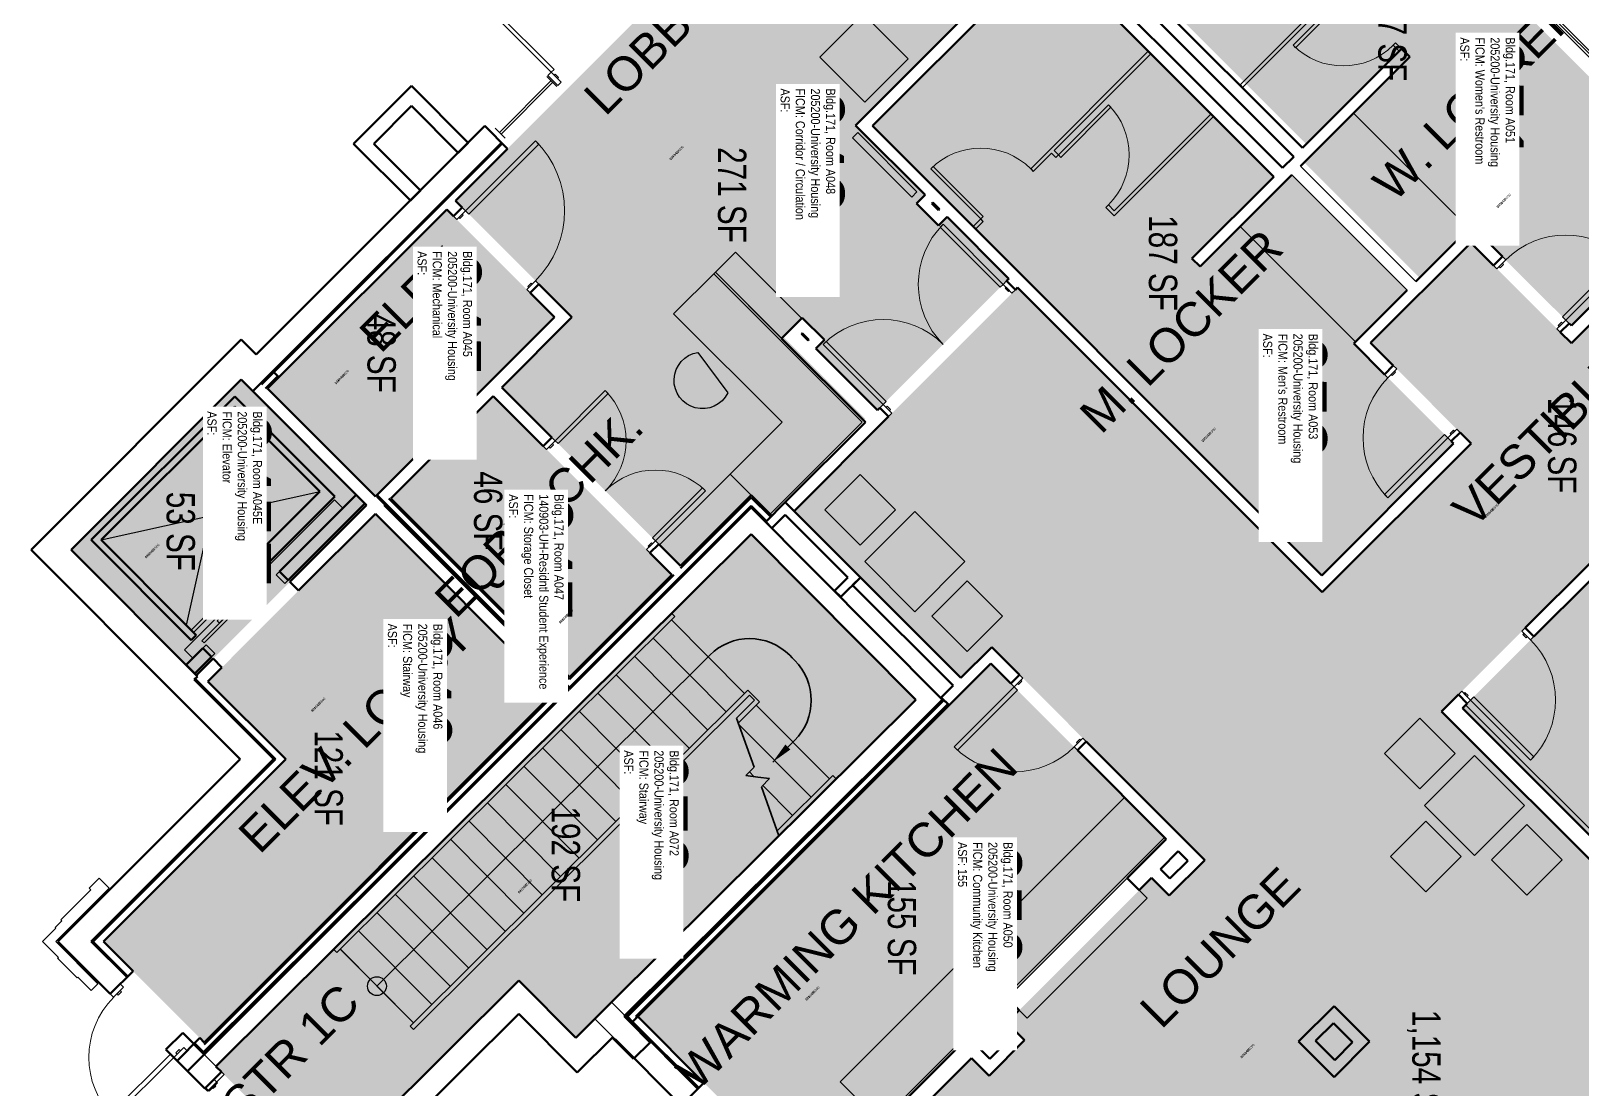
# Model space of a CAD drawing. Header units: inches. Extents: x -108 to 3256, y -489 to 2185.
# Drawn here: x 1990 to 2648, y 1511 to 1960 of the extents above; entities that cross this region are included whole.
import ezdxf
from ezdxf.enums import TextEntityAlignment as Align

# ---------------------------------------------------------------- set-up
doc = ezdxf.new("R2010")
doc.units = ezdxf.units.IN
doc.header["$LTSCALE"] = 48
doc.header["$MEASUREMENT"] = 0
doc.linetypes.add('DASHED2', pattern=[0.375, 0.25, -0.125])
for name, color, linetype in [('A-DOOR', 2, 'Continuous'), ('A-FLOR', 3, 'Continuous'), ('A-GLAZ', 1, 'Continuous'), ('A-IDEN-RNUM', 7, 'Continuous'), ('A-IDEN-SNUM', 4, 'Continuous'), ('A-IDEN-VNUM', 4, 'Continuous'), ('A-MISC', 2, 'Continuous'), ('A-WALL', 5, 'Continuous'), ('AREA-TEXT', 3, 'Continuous'), ('Rooms-Category-Color', 7, 'Continuous'), ('Rooms-College-Color', 7, 'Continuous'), ('Rooms-Department-Color', 7, 'Continuous'), ('Rooms-Division-Color', 7, 'Continuous'), ('Rooms-Information', 7, 'Continuous')]:
    doc.layers.add(name, color=color, linetype=linetype)
doc.styles.add('CP_AREA', font='arial.ttf', dxfattribs={"height": 15})
doc.styles.add('CP_ROOMSNUMBER', font='arial.ttf', dxfattribs={"height": 1})
doc.styles.add('CP_ROOMVNUMBER', font='arial.ttf', dxfattribs={"width": 0.85, "height": 0.075})
doc.styles.get("Standard").update_dxf_attribs({"font": 'arial.ttf'})

# ---------------------------------------------------------------- blocks, each defined once
blk = doc.blocks.new('ELEVATOR POCKET')
at = {"layer": 'A-DOOR'}
for p, q in [((-26, 0), (-26, 5)), ((-26, 5), (64, 5)), ((64, 5), (64, 0))]:
    blk.add_line(p, q, dxfattribs=at)
at = {"layer": 'A-DOOR', "color": 1, "linetype": 'Continuous', "lineweight": 18}
for points in [[(-18, 2.5), (-18, 1.125), (3, 1.125), (3, 2.5)], [(-7.5, 3.875), (-7.5, 2.5), (13.5, 2.5), (13.5, 3.875)]]:
    blk.add_lwpolyline(points, close=True, dxfattribs=at)

msp = doc.modelspace()

# ---------------------------------------------------------------- hatches: boundary and pattern name
at = {"layer": 'Rooms-Category-Color', "true_color": 0xadadad}
for points in [[(2643, 1834.81), (2699.58, 1891.39), (2509.1, 2081.87), (2434.77, 2007.54), (2530.58, 1911.73), (2565.23, 1946.39), (2568.68, 1942.94), (2529.78, 1904.04), (2578.69, 1855.13), (2600.63, 1877.08)], [(2398.44, 1978.63), (2329.58, 2047.48), (2169.86, 1887.76), (2219.27, 1838.36), (2189.57, 1808.66), (2265.3, 1732.94), (2295.26, 1762.9), (2303.27, 1754.89), (2343.69, 1795.31), (2308.87, 1830.14), (2316.65, 1837.92), (2326.02, 1828.55), (2322.66, 1825.19), (2348.82, 1799.02), (2404.51, 1854.71), (2378.34, 1880.87), (2374.72, 1877.25), (2365.35, 1886.62), (2368.97, 1890.24), (2339.51, 1919.7)], [(2593.07, 1784.88), (2537.15, 1728.96), (2346.67, 1919.44), (2421, 1993.77), (2516.81, 1897.96), (2482.15, 1863.3), (2485.6, 1859.86), (2524.5, 1898.75), (2573.41, 1849.84), (2550.76, 1827.2)], [(2211.84, 1838.36), (2135.92, 1762.43), (2090.23, 1808.13), (2166.15, 1884.05)], [(2587.99, 1671.23), (2651.07, 1734.3), (2659.55, 1725.82), (2702.06, 1768.33), (2693.57, 1776.81), (2753.86, 1837.1), (2702.8, 1887.19), (2643, 1827.39), (2600.42, 1869.96), (2557.91, 1827.46), (2600.49, 1784.88), (2537.41, 1721.8)], [(2132.21, 1758.72), (2060.08, 1686.6), (2006.87, 1739.81), (2079, 1811.93)], [(2135.92, 1755.01), (2064.94, 1684.03), (2097.92, 1651.06), (2020.58, 1573.72), (2063.33, 1530.97), (2211.64, 1679.28)], [(2196.73, 1557.26), (2220.91, 1532.94), (2365.03, 1676.26), (2295.23, 1746.46), (2068.33, 1520.84), (2113.96, 1474.96)]]:
    msp.add_hatch(color=253, dxfattribs=at).paths.add_polyline_path(points)
at = {"layer": 'Rooms-Category-Color', "true_color": 0x728ef3}
for points in [[(2388.87, 1365.14), (2566.84, 1187.43), (2659.3, 1279.89), (2656.74, 1282.45), (2657.88, 1283.6), (2647.99, 1293.5), (2657.35, 1302.87), (2722.42, 1237.83), (2788.83, 1304.24), (2753.3, 1339.77), (2762.05, 1348.52), (2771.42, 1339.15), (2767.8, 1335.53), (2793.96, 1309.37), (2849.64, 1365.05), (2823.48, 1391.21), (2819.86, 1387.59), (2810.49, 1396.96), (2814.11, 1400.58), (2760.64, 1454.06), (2782.9, 1476.32), (2408.22, 1851), (2313.44, 1756.21), (2384.18, 1685.47), (2397.26, 1698.55), (2487.56, 1608.25), (2472.53, 1593.23), (2465.02, 1600.74), (2403.68, 1539.4), (2411.19, 1531.88), (2396.16, 1516.85), (2388.64, 1524.36), (2326.69, 1462.41), (2358.43, 1430.68), (2343.58, 1415.83), (2391.57, 1367.84), (2389.01, 1365.27)], [(2788.02, 1481.44), (2913.15, 1606.57), (2817.77, 1701.95), (2838.54, 1722.73), (2742.73, 1818.54), (2701, 1776.81), (2714.43, 1763.38), (2664.5, 1713.45), (2651.07, 1726.88), (2596.83, 1672.64)], [(2207.07, 1783.73), (2185.86, 1804.95), (2142.46, 1761.55), (2218.18, 1685.82), (2261.58, 1729.22)], [(2321.57, 1467.54), (2247.18, 1541.93), (2396.82, 1691.57), (2471.21, 1617.18)]]:
    msp.add_hatch(color=171, dxfattribs=at).paths.add_polyline_path(points)
at = {"layer": 'Rooms-College-Color', "true_color": 0xadadad}
for points in [[(2643, 1834.81), (2699.58, 1891.39), (2509.1, 2081.87), (2434.77, 2007.54), (2530.58, 1911.73), (2565.23, 1946.39), (2568.68, 1942.94), (2529.78, 1904.04), (2578.69, 1855.13), (2600.63, 1877.08)], [(2398.44, 1978.63), (2329.58, 2047.48), (2169.86, 1887.76), (2219.27, 1838.36), (2189.57, 1808.66), (2265.3, 1732.94), (2295.26, 1762.9), (2303.27, 1754.89), (2343.69, 1795.31), (2308.87, 1830.14), (2316.65, 1837.92), (2326.02, 1828.55), (2322.66, 1825.19), (2348.82, 1799.02), (2404.51, 1854.71), (2378.34, 1880.87), (2374.72, 1877.25), (2365.35, 1886.62), (2368.97, 1890.24), (2339.51, 1919.7)], [(2593.07, 1784.88), (2537.15, 1728.96), (2346.67, 1919.44), (2421, 1993.77), (2516.81, 1897.96), (2482.15, 1863.3), (2485.6, 1859.86), (2524.5, 1898.75), (2573.41, 1849.84), (2550.76, 1827.2)], [(2211.84, 1838.36), (2135.92, 1762.43), (2090.23, 1808.13), (2166.15, 1884.05)], [(2587.99, 1671.23), (2651.07, 1734.3), (2659.55, 1725.82), (2702.06, 1768.33), (2693.57, 1776.81), (2753.86, 1837.1), (2702.8, 1887.19), (2643, 1827.39), (2600.42, 1869.96), (2557.91, 1827.46), (2600.49, 1784.88), (2537.41, 1721.8)], [(2388.87, 1365.14), (2566.84, 1187.43), (2659.3, 1279.89), (2656.74, 1282.45), (2657.88, 1283.6), (2647.99, 1293.5), (2657.35, 1302.87), (2722.42, 1237.83), (2788.83, 1304.24), (2753.3, 1339.77), (2762.05, 1348.52), (2771.42, 1339.15), (2767.8, 1335.53), (2793.96, 1309.37), (2849.64, 1365.05), (2823.48, 1391.21), (2819.86, 1387.59), (2810.49, 1396.96), (2814.11, 1400.58), (2760.64, 1454.06), (2782.9, 1476.32), (2408.22, 1851), (2313.44, 1756.21), (2384.18, 1685.47), (2397.26, 1698.55), (2487.56, 1608.25), (2472.53, 1593.23), (2465.02, 1600.74), (2403.68, 1539.4), (2411.19, 1531.88), (2396.16, 1516.85), (2388.64, 1524.36), (2326.69, 1462.41), (2358.43, 1430.68), (2343.58, 1415.83), (2391.57, 1367.84), (2389.01, 1365.27)], [(2788.02, 1481.44), (2913.15, 1606.57), (2817.77, 1701.95), (2838.54, 1722.73), (2742.73, 1818.54), (2701, 1776.81), (2714.43, 1763.38), (2664.5, 1713.45), (2651.07, 1726.88), (2596.83, 1672.64)], [(2132.21, 1758.72), (2060.08, 1686.6), (2006.87, 1739.81), (2079, 1811.93)], [(2207.07, 1783.73), (2185.86, 1804.95), (2142.46, 1761.55), (2218.18, 1685.82), (2261.58, 1729.22)], [(2135.92, 1755.01), (2064.94, 1684.03), (2097.92, 1651.06), (2020.58, 1573.72), (2063.33, 1530.97), (2211.64, 1679.28)], [(2196.73, 1557.26), (2220.91, 1532.94), (2365.03, 1676.26), (2295.23, 1746.46), (2068.33, 1520.84), (2113.96, 1474.96)], [(2321.57, 1467.54), (2247.18, 1541.93), (2396.82, 1691.57), (2471.21, 1617.18)]]:
    msp.add_hatch(color=253, dxfattribs=at).paths.add_polyline_path(points)
at = {"layer": 'Rooms-Department-Color', "true_color": 0xacacac}
for points in [[(2643, 1834.81), (2699.58, 1891.39), (2509.1, 2081.87), (2434.77, 2007.54), (2530.58, 1911.73), (2565.23, 1946.39), (2568.68, 1942.94), (2529.78, 1904.04), (2578.69, 1855.13), (2600.63, 1877.08)], [(2398.44, 1978.63), (2329.58, 2047.48), (2169.86, 1887.76), (2219.27, 1838.36), (2189.57, 1808.66), (2265.3, 1732.94), (2295.26, 1762.9), (2303.27, 1754.89), (2343.69, 1795.31), (2308.87, 1830.14), (2316.65, 1837.92), (2326.02, 1828.55), (2322.66, 1825.19), (2348.82, 1799.02), (2404.51, 1854.71), (2378.34, 1880.87), (2374.72, 1877.25), (2365.35, 1886.62), (2368.97, 1890.24), (2339.51, 1919.7)], [(2593.07, 1784.88), (2537.15, 1728.96), (2346.67, 1919.44), (2421, 1993.77), (2516.81, 1897.96), (2482.15, 1863.3), (2485.6, 1859.86), (2524.5, 1898.75), (2573.41, 1849.84), (2550.76, 1827.2)], [(2211.84, 1838.36), (2135.92, 1762.43), (2090.23, 1808.13), (2166.15, 1884.05)], [(2587.99, 1671.23), (2651.07, 1734.3), (2659.55, 1725.82), (2702.06, 1768.33), (2693.57, 1776.81), (2753.86, 1837.1), (2702.8, 1887.19), (2643, 1827.39), (2600.42, 1869.96), (2557.91, 1827.46), (2600.49, 1784.88), (2537.41, 1721.8)], [(2132.21, 1758.72), (2060.08, 1686.6), (2006.87, 1739.81), (2079, 1811.93)], [(2135.92, 1755.01), (2064.94, 1684.03), (2097.92, 1651.06), (2020.58, 1573.72), (2063.33, 1530.97), (2211.64, 1679.28)], [(2196.73, 1557.26), (2220.91, 1532.94), (2365.03, 1676.26), (2295.23, 1746.46), (2068.33, 1520.84), (2113.96, 1474.96)]]:
    msp.add_hatch(color=253, dxfattribs=at).paths.add_polyline_path(points)
at = {"layer": 'Rooms-Department-Color', "true_color": 0x604aed}
for points in [[(2388.87, 1365.14), (2566.84, 1187.43), (2659.3, 1279.89), (2656.74, 1282.45), (2657.88, 1283.6), (2647.99, 1293.5), (2657.35, 1302.87), (2722.42, 1237.83), (2788.83, 1304.24), (2753.3, 1339.77), (2762.05, 1348.52), (2771.42, 1339.15), (2767.8, 1335.53), (2793.96, 1309.37), (2849.64, 1365.05), (2823.48, 1391.21), (2819.86, 1387.59), (2810.49, 1396.96), (2814.11, 1400.58), (2760.64, 1454.06), (2782.9, 1476.32), (2408.22, 1851), (2313.44, 1756.21), (2384.18, 1685.47), (2397.26, 1698.55), (2487.56, 1608.25), (2472.53, 1593.23), (2465.02, 1600.74), (2403.68, 1539.4), (2411.19, 1531.88), (2396.16, 1516.85), (2388.64, 1524.36), (2326.69, 1462.41), (2358.43, 1430.68), (2343.58, 1415.83), (2391.57, 1367.84), (2389.01, 1365.27)], [(2788.02, 1481.44), (2913.15, 1606.57), (2817.77, 1701.95), (2838.54, 1722.73), (2742.73, 1818.54), (2701, 1776.81), (2714.43, 1763.38), (2664.5, 1713.45), (2651.07, 1726.88), (2596.83, 1672.64)], [(2207.07, 1783.73), (2185.86, 1804.95), (2142.46, 1761.55), (2218.18, 1685.82), (2261.58, 1729.22)], [(2321.57, 1467.54), (2247.18, 1541.93), (2396.82, 1691.57), (2471.21, 1617.18)]]:
    msp.add_hatch(color=173, dxfattribs=at).paths.add_polyline_path(points)
at = {"layer": 'Rooms-Division-Color', "true_color": 0xadadad}
for points in [[(2643, 1834.81), (2699.58, 1891.39), (2509.1, 2081.87), (2434.77, 2007.54), (2530.58, 1911.73), (2565.23, 1946.39), (2568.68, 1942.94), (2529.78, 1904.04), (2578.69, 1855.13), (2600.63, 1877.08)], [(2398.44, 1978.63), (2329.58, 2047.48), (2169.86, 1887.76), (2219.27, 1838.36), (2189.57, 1808.66), (2265.3, 1732.94), (2295.26, 1762.9), (2303.27, 1754.89), (2343.69, 1795.31), (2308.87, 1830.14), (2316.65, 1837.92), (2326.02, 1828.55), (2322.66, 1825.19), (2348.82, 1799.02), (2404.51, 1854.71), (2378.34, 1880.87), (2374.72, 1877.25), (2365.35, 1886.62), (2368.97, 1890.24), (2339.51, 1919.7)], [(2593.07, 1784.88), (2537.15, 1728.96), (2346.67, 1919.44), (2421, 1993.77), (2516.81, 1897.96), (2482.15, 1863.3), (2485.6, 1859.86), (2524.5, 1898.75), (2573.41, 1849.84), (2550.76, 1827.2)], [(2211.84, 1838.36), (2135.92, 1762.43), (2090.23, 1808.13), (2166.15, 1884.05)], [(2587.99, 1671.23), (2651.07, 1734.3), (2659.55, 1725.82), (2702.06, 1768.33), (2693.57, 1776.81), (2753.86, 1837.1), (2702.8, 1887.19), (2643, 1827.39), (2600.42, 1869.96), (2557.91, 1827.46), (2600.49, 1784.88), (2537.41, 1721.8)], [(2132.21, 1758.72), (2060.08, 1686.6), (2006.87, 1739.81), (2079, 1811.93)], [(2135.92, 1755.01), (2064.94, 1684.03), (2097.92, 1651.06), (2020.58, 1573.72), (2063.33, 1530.97), (2211.64, 1679.28)], [(2196.73, 1557.26), (2220.91, 1532.94), (2365.03, 1676.26), (2295.23, 1746.46), (2068.33, 1520.84), (2113.96, 1474.96)]]:
    msp.add_hatch(color=253, dxfattribs=at).paths.add_polyline_path(points)
at = {"layer": 'Rooms-Division-Color', "true_color": 0x604aed}
for points in [[(2388.87, 1365.14), (2566.84, 1187.43), (2659.3, 1279.89), (2656.74, 1282.45), (2657.88, 1283.6), (2647.99, 1293.5), (2657.35, 1302.87), (2722.42, 1237.83), (2788.83, 1304.24), (2753.3, 1339.77), (2762.05, 1348.52), (2771.42, 1339.15), (2767.8, 1335.53), (2793.96, 1309.37), (2849.64, 1365.05), (2823.48, 1391.21), (2819.86, 1387.59), (2810.49, 1396.96), (2814.11, 1400.58), (2760.64, 1454.06), (2782.9, 1476.32), (2408.22, 1851), (2313.44, 1756.21), (2384.18, 1685.47), (2397.26, 1698.55), (2487.56, 1608.25), (2472.53, 1593.23), (2465.02, 1600.74), (2403.68, 1539.4), (2411.19, 1531.88), (2396.16, 1516.85), (2388.64, 1524.36), (2326.69, 1462.41), (2358.43, 1430.68), (2343.58, 1415.83), (2391.57, 1367.84), (2389.01, 1365.27)], [(2788.02, 1481.44), (2913.15, 1606.57), (2817.77, 1701.95), (2838.54, 1722.73), (2742.73, 1818.54), (2701, 1776.81), (2714.43, 1763.38), (2664.5, 1713.45), (2651.07, 1726.88), (2596.83, 1672.64)], [(2207.07, 1783.73), (2185.86, 1804.95), (2142.46, 1761.55), (2218.18, 1685.82), (2261.58, 1729.22)], [(2321.57, 1467.54), (2247.18, 1541.93), (2396.82, 1691.57), (2471.21, 1617.18)]]:
    msp.add_hatch(color=173, dxfattribs=at).paths.add_polyline_path(points)

# ---------------------------------------------------------------- linework, layer by layer
at = {"layer": 'A-DOOR', "linetype": 'Continuous', "lineweight": 18}
for points in [[(2546.23, 1974.9), (2547.29, 1973.84), (2526.08, 1952.62), (2525.02, 1953.68)], [(2210.42, 1942.2), (2211.66, 1943.44), (2186.2, 1968.89), (2184.96, 1967.65)], [(2214.66, 1937.96), (2213.25, 1936.54), (2209.01, 1940.78), (2210.42, 1942.2)], [(2213.07, 1939.55), (2213.51, 1939.99), (2212.1, 1941.4), (2211.66, 1940.96)], [(2425.5, 1907.21), (2426.56, 1906.15), (2447.77, 1927.37), (2446.71, 1928.43)], [(2174.1, 1883.52), (2175.52, 1882.1), (2205.22, 1911.8), (2203.8, 1913.22)], [(2392.57, 1880.07), (2393.63, 1881.13), (2372.42, 1902.34), (2371.36, 1901.28)], [(2170.39, 1879.81), (2168.98, 1881.22), (2172.69, 1884.93), (2174.1, 1883.52)], [(2171.27, 1880.69), (2171.72, 1880.25), (2173.13, 1881.66), (2172.69, 1882.1)], [(2402.12, 1852.32), (2400.88, 1851.09), (2375.43, 1876.54), (2376.66, 1877.78)], [(2611.44, 1858.94), (2610.03, 1860.36), (2613.74, 1864.07), (2615.16, 1862.65)], [(2612.33, 1859.83), (2612.77, 1859.38), (2614.18, 1860.8), (2613.74, 1861.24)], [(2640.61, 1837.2), (2639.2, 1838.61), (2664.65, 1864.07), (2666.07, 1862.65)], [(2200.09, 1850.11), (2201.5, 1848.69), (2205.22, 1852.41), (2203.8, 1853.82)], [(2200.97, 1850.99), (2200.53, 1851.43), (2201.95, 1852.85), (2202.39, 1852.41)], [(2405.83, 1848.61), (2407.25, 1850.02), (2403.53, 1853.74), (2402.12, 1852.32)], [(2404.77, 1849.67), (2404.33, 1849.23), (2402.92, 1850.64), (2403.36, 1851.09)], [(2636.9, 1833.49), (2638.31, 1832.07), (2642.03, 1835.78), (2640.61, 1837.2)], [(2637.78, 1834.37), (2637.34, 1834.81), (2638.76, 1836.23), (2639.2, 1835.78)], [(2351.21, 1801.41), (2352.45, 1802.65), (2326.99, 1828.1), (2325.75, 1826.87)], [(2568.94, 1816.44), (2567.52, 1817.85), (2563.81, 1814.14), (2565.22, 1812.72)], [(2568.05, 1815.55), (2568.5, 1815.11), (2567.08, 1813.7), (2566.64, 1814.14)], [(2212.2, 1786.03), (2213.44, 1784.8), (2234.65, 1806.01), (2233.41, 1807.25)], [(2354.92, 1797.7), (2353.51, 1796.28), (2349.79, 1800), (2351.21, 1801.41)], [(2353.86, 1798.76), (2354.3, 1799.2), (2352.89, 1800.62), (2352.45, 1800.17)], [(2594.39, 1790.98), (2595.81, 1789.57), (2592.09, 1785.85), (2590.68, 1787.27)], [(2593.51, 1790.1), (2593.07, 1790.54), (2591.65, 1789.12), (2592.09, 1788.68)], [(2208.49, 1782.32), (2207.07, 1783.73), (2210.78, 1787.45), (2212.2, 1786.03)], [(2209.55, 1783.38), (2209.99, 1782.94), (2211.4, 1784.35), (2210.96, 1784.8)], [(2590.68, 1787.27), (2589.27, 1788.68), (2563.81, 1763.23), (2565.22, 1761.81)], [(2254.62, 1743.61), (2253.39, 1744.84), (2274.6, 1766.06), (2275.84, 1764.82)], [(2250.91, 1739.89), (2252.33, 1738.48), (2256.04, 1742.19), (2254.62, 1743.61)], [(2251.97, 1740.95), (2251.53, 1741.4), (2252.95, 1742.81), (2253.39, 1742.37)], [(2071.74, 1721.59), (2072.71, 1720.62), (2087.56, 1735.47), (2086.59, 1736.44)], [(2097.55, 1725.48), (2098.97, 1726.89), (2095.25, 1730.61), (2093.84, 1729.19)], [(2057.86, 1705.77), (2058.84, 1704.8), (2073.69, 1719.65), (2072.71, 1720.62)], [(2622.03, 1705.27), (2623.45, 1706.68), (2627.16, 1702.97), (2625.74, 1701.56)], [(2622.92, 1704.38), (2622.47, 1703.94), (2623.89, 1702.53), (2624.33, 1702.97)], [(2067.85, 1695.78), (2066.44, 1694.37), (2062.73, 1698.08), (2064.14, 1699.49)], [(2410.44, 1685.38), (2409.02, 1686.79), (2405.31, 1683.08), (2406.72, 1681.66)], [(2409.55, 1684.49), (2409.99, 1684.05), (2408.58, 1682.64), (2408.14, 1683.08)], [(2406.72, 1681.66), (2408.14, 1680.25), (2382.68, 1654.79), (2381.27, 1656.21)], [(2596.58, 1679.81), (2595.16, 1678.4), (2598.87, 1674.69), (2600.29, 1676.1)], [(2597.46, 1678.93), (2597.9, 1679.37), (2599.32, 1677.96), (2598.87, 1677.51)], [(2600.29, 1676.1), (2601.7, 1677.51), (2627.16, 1652.06), (2625.74, 1650.64)], [(2435.89, 1659.92), (2437.31, 1658.51), (2433.59, 1654.79), (2432.18, 1656.21)], [(2435.01, 1659.04), (2434.57, 1659.48), (2433.15, 1658.06), (2433.59, 1657.62)], [(2029.18, 1554.33), (2027.77, 1555.75), (2023.53, 1551.5), (2024.94, 1550.09)], [(2027.77, 1552.92), (2028.21, 1552.48), (2026.8, 1551.06), (2026.36, 1551.5)], [(2050.4, 1524.63), (2048.98, 1526.05), (2023.53, 1500.59), (2024.94, 1499.18)], [(2054.64, 1528.88), (2056.05, 1527.46), (2051.81, 1523.22), (2050.4, 1524.63)], [(2053.23, 1527.46), (2052.78, 1527.9), (2051.37, 1526.49), (2051.81, 1526.05)], [(2068.92, 1513.84), (2067.51, 1515.26), (2063.96, 1511.73), (2065.37, 1510.32)], [(2067.85, 1512.78), (2068.21, 1512.43), (2067.14, 1511.37), (2066.79, 1511.73)]]:
    msp.add_lwpolyline(points, close=True, dxfattribs=at)
at = {"layer": 'A-DOOR', "linetype": 'Continuous', "lineweight": 18, "extrusion": (0, 0, -1)}
for centre, radius, start, end in [((-2546.23, 1974.9), 30, 225, 315), ((-2402.12, 1852.32), 36, 315, 45), ((-2640.61, 1837.2), 36, 45, 135), ((-2254.62, 1743.61), 30, 45, 135), ((-2600.29, 1676.1), 36, 135, 225), ((-2406.72, 1681.66), 36, 225, 315)]:
    msp.add_arc(centre, radius, start, end, dxfattribs=at)
at = {"layer": 'A-DOOR', "linetype": 'Continuous', "lineweight": 18}
for centre, radius, start, end in [((2425.5, 1907.21), 30, 315, 45), ((2174.1, 1883.52), 42, 315, 45), ((2392.57, 1880.07), 30, 45, 135), ((2351.21, 1801.41), 36, 45, 135), ((2590.68, 1787.27), 36, 135, 225), ((2212.2, 1786.03), 30, 315, 45), ((2050.4, 1524.63), 36, 135.00014, 225.00014)]:
    msp.add_arc(centre, radius, start, end, dxfattribs=at)
at = {"layer": 'A-FLOR', "linetype": 'Continuous', "lineweight": 25}
for p, q in [((2599.48, 1875.92), (2550.57, 1924.83)), ((2502.56, 1876.81), (2551.46, 1827.9)), ((2288.54, 1866.02), (2280.06, 1857.54)), ((2316.65, 1837.92), (2288.54, 1866.02)), ((2280.06, 1857.54), (2262.38, 1839.86)), ((2279.35, 1856.83), (2342.28, 1793.9)), ((2343.69, 1793.9), (2280.06, 1857.54)), ((2280.06, 1857.54), (2308.16, 1829.43)), ((2262.38, 1839.86), (2308.34, 1793.9)), ((2308.34, 1793.9), (2286.3, 1771.86)), ((2342.28, 1793.9), (2303.27, 1754.89)), ((2303.98, 1754.18), (2343.69, 1793.9)), ((2286.3, 1771.86), (2303.98, 1754.18)), ((2453.53, 1634.86), (2332.97, 1514.29)), ((2471.21, 1617.18), (2453.53, 1634.86)), ((2470.5, 1617.89), (2349.94, 1497.32)), ((2350.65, 1496.62), (2471.21, 1617.18)), ((2454.68, 1600.65), (2403.77, 1549.74)), ((2463.17, 1592.16), (2454.68, 1600.65)), ((2412.25, 1541.25), (2463.17, 1592.16)), ((2403.77, 1549.74), (2412.25, 1541.25)), ((2332.97, 1514.29), (2350.65, 1496.62))]:
    msp.add_line(p, q, dxfattribs=at)
at = {"layer": 'A-FLOR'}
for p, q in [((2119.63, 1569.03), (2262.87, 1711.46)), ((2261.46, 1712.88), (2262.87, 1711.46)), ((2150.65, 1537.83), (2293.89, 1680.26)), ((2289.79, 1666.31), (2298.83, 1675.3)), ((2306.27, 1620.64), (2329.85, 1644.1)), ((2329.85, 1644.1), (2331.26, 1642.68)), ((2119.63, 1569.03), (2118.22, 1570.45)), ((2152.06, 1536.41), (2150.65, 1537.83))]:
    msp.add_line(p, q, dxfattribs=at)
at = {"layer": 'A-FLOR', "linetype": 'Continuous', "lineweight": 35}
for p, q in [((2136.56, 1554.84), (2277.67, 1695.15)), ((2311.61, 1695.06), (2312.67, 1694)), ((2312.67, 1694), (2313.73, 1692.93)), ((2294.59, 1678.14), (2152.06, 1536.41)), ((2298.83, 1675.3), (2293.89, 1680.26)), ((2296.71, 1676.01), (2294.59, 1678.14)), ((2289.04, 1668.39), (2296.71, 1676.01)), ((2296.5, 1647.71), (2289.04, 1668.39)), ((2313.63, 1658.99), (2304.41, 1649.82)), ((2293.03, 1644.07), (2296.5, 1647.71)), ((2298.03, 1643.48), (2293.03, 1644.07)), ((2303.03, 1642.89), (2298.03, 1643.48)), ((2299.56, 1639.25), (2303.03, 1642.89)), ((2307.02, 1618.57), (2299.56, 1639.25)), ((2152.07, 1539.24), (2121.05, 1570.44))]:
    msp.add_line(p, q, dxfattribs=at)
at = {"layer": 'A-FLOR', "linetype": 'DASHED2', "lineweight": 35}
msp.add_line((2294.5, 1645.61), (2296.43, 1643.67), dxfattribs=at)
at = {"layer": 'A-FLOR', "linetype": 'Continuous', "lineweight": 35, "extrusion": (-0.709096, -0.705112, 1.98222e-20)}
for points, elevation in [([(425.99, 0), (381.99, 0)], -2809.36), ([(425.99, 0), (381.99, 0)], -2787.36), ([(425.99, 0), (381.99, 0)], -2776.36), ([(425.99, 0), (381.99, 0)], -2754.36), ([(432.99, 0), (476.99, 0)], -2809.36), ([(425.99, 0), (381.99, 0)], -2743.36), ([(425.99, 0), (381.99, 0)], -2721.36), ([(425.99, 0), (381.99, 0)], -2710.36), ([(459.04, 0), (476.99, 0)], -2787.36), ([(425.99, 0), (381.99, 0)], -2688.36), ([(478.58, 0), (478.99, 0)], -2777.36), ([(425.99, 0), (381.99, 0)], -2677.36), ([(425.99, 0), (381.99, 0)], -2622.36), ([(425.99, 0), (381.99, 0)], -2611.36)]:
    msp.add_lwpolyline(points, dxfattribs=dict(at, elevation=elevation))
at = {"layer": 'A-FLOR', "linetype": 'Continuous', "lineweight": 35, "extrusion": (-2.24506e-15, 2.25774e-15, -1)}
for points in [[(-2284.67, 1671.09), (-2253.65, 1702.29)], [(-2261.27, 1647.82), (-2230.25, 1679.02)], [(-2290, 1665.74), (-2320.63, 1634.93)], [(-2237.87, 1624.56), (-2206.85, 1655.76)], [(-2214.47, 1601.29), (-2183.45, 1632.49)], [(-2191.07, 1578.02), (-2160.05, 1609.22)], [(-2167.67, 1554.75), (-2136.65, 1585.95)]]:
    msp.add_lwpolyline(points, dxfattribs=at)
at = {"layer": 'A-FLOR', "linetype": 'Continuous', "lineweight": 35, "extrusion": (0.709096, 0.705112, -3.184e-15)}
for elevation in [2655.36, 2644.36]:
    msp.add_lwpolyline([(-425.99, 0), (-381.99, 0)], dxfattribs=dict(at, elevation=elevation))
at = {"layer": 'A-FLOR'}
msp.add_circle((2136.56, 1554.84), 4, dxfattribs=at)
at = {"layer": 'A-FLOR', "linetype": 'Continuous', "lineweight": 35}
for centre, start, end in [((2294.59, 1678.14), 44.83862, 134.83862), ((2296.71, 1676.01), 314.83862, 44.83862)]:
    msp.add_arc(centre, 24, start, end, dxfattribs=at)
msp.add_solid([(2311.85, 1655.11), (2309.74, 1657.23), (2304.41, 1649.82)], dxfattribs=at)
at = {"layer": 'A-GLAZ', "linetype": 'Continuous', "lineweight": 25}
for p, q in [((2663.29, 1937.31), (2630.76, 1969.84)), ((2208.65, 1940.43), (2212.9, 1936.19)), ((2210.42, 1942.2), (2214.66, 1937.96)), ((2188.5, 1916.74), (2210.42, 1938.66)), ((2211.13, 1937.96), (2189.21, 1916.04)), ((2189.21, 1912.5), (2184.96, 1916.74)), ((2186.73, 1918.51), (2190.97, 1914.27))]:
    msp.add_line(p, q, dxfattribs=at)
msp.add_lwpolyline([(2665.41, 1936.6), (2663.99, 1935.19), (2628.64, 1970.54), (2630.05, 1971.96)], close=True, dxfattribs=at)
at = {"layer": 'A-MISC'}
for p, q in [((2343.41, 1734.77), (2364.63, 1755.98)), ((2364.63, 1755.98), (2385.84, 1734.77)), ((2364.63, 1713.55), (2343.41, 1734.77)), ((2385.84, 1734.77), (2364.63, 1713.55)), ((2598.6, 1673.66), (2789.42, 1482.84)), ((2580.7, 1631.41), (2601.92, 1652.63)), ((2601.92, 1652.63), (2623.13, 1631.41)), ((2601.92, 1610.2), (2580.7, 1631.41)), ((2623.13, 1631.41), (2601.92, 1610.2))]:
    msp.add_line(p, q, dxfattribs=at)
for points in [[(2342.79, 1966.98), (2361.88, 1947.88), (2343.5, 1929.5), (2324.41, 1948.59)], [(2338.2, 1914.46), (2340.4, 1916.66), (2365.55, 1891.5), (2363.35, 1889.31)], [(2326.43, 1756.77), (2341.43, 1771.77), (2356.43, 1756.77), (2341.43, 1741.77)], [(2371.85, 1711.69), (2386.86, 1726.69), (2401.86, 1711.69), (2386.86, 1696.69)], [(2563.72, 1653.42), (2578.72, 1668.42), (2593.72, 1653.42), (2578.72, 1638.42)], [(2566.26, 1609.82), (2581.27, 1624.82), (2596.27, 1609.82), (2581.27, 1594.82)], [(2609.14, 1608.34), (2624.14, 1623.34), (2639.15, 1608.34), (2624.14, 1593.34)]]:
    msp.add_lwpolyline(points, close=True, dxfattribs=at)
msp.add_lwpolyline([(2285.32, 1806.29, -1.63786), (2272.63, 1823.46)], format="xyb", close=True, dxfattribs=at)
at = {"layer": 'A-WALL', "linetype": 'Continuous', "lineweight": 50}
for p, q in [((2505.39, 2085.58), (2339.51, 1919.7)), ((2529, 1910.16), (2433.2, 2005.96)), ((2429.48, 2002.25), (2525.29, 1906.44)), ((2346.67, 1919.44), (2421, 1993.77)), ((2421, 1993.77), (2516.81, 1897.96)), ((2520.52, 1901.67), (2424.71, 1997.48)), ((2528.21, 1902.47), (2574.49, 1948.75)), ((2571.05, 1952.2), (2529, 1910.16)), ((2574.49, 1948.75), (2571.05, 1952.2)), ((2151.16, 1936.41), (2126.7, 1911.95)), ((2175.2, 1912.37), (2151.16, 1936.41)), ((2135.19, 1911.95), (2151.16, 1927.92)), ((2151.16, 1927.92), (2170.95, 1908.12)), ((2182.27, 1919.44), (2085.36, 1822.53)), ((2191.9, 1909.8), (2182.27, 1919.44)), ((2339.51, 1919.7), (2368.97, 1890.24)), ((2537.15, 1728.96), (2346.67, 1919.44)), ((2092.44, 1815.46), (2189.34, 1912.37)), ((2092.79, 1815.11), (2189.69, 1912.01)), ((2126.7, 1911.95), (2150.74, 1887.91)), ((2154.98, 1892.15), (2135.19, 1911.95)), ((2169.86, 1887.76), (2191.9, 1909.8)), ((2170.95, 1908.12), (2175.2, 1912.37)), ((2525.29, 1906.44), (2520.52, 1901.67)), ((2516.81, 1897.96), (2482.15, 1863.3)), ((2485.6, 1859.86), (2524.5, 1898.75)), ((2150.74, 1887.91), (2154.98, 1892.15)), ((2172.69, 1884.93), (2169.86, 1887.76)), ((2368.97, 1890.24), (2365.35, 1886.62)), ((2699.58, 1891.39), (2643, 1834.81)), ((2643, 1827.39), (2703.29, 1887.68)), ((2095, 1812.9), (2166.15, 1884.05)), ((2166.15, 1884.05), (2168.98, 1881.22)), ((2168.98, 1881.22), (2172.69, 1884.93)), ((2365.35, 1886.62), (2374.72, 1877.25)), ((2371.89, 1886.62), (2372.24, 1886.97)), ((2374.72, 1883.79), (2371.89, 1886.62)), ((2372.24, 1886.97), (2375.07, 1884.14)), ((2375.07, 1884.14), (2374.72, 1883.79)), ((2374.72, 1877.25), (2378.34, 1880.87)), ((2378.34, 1880.87), (2404.51, 1854.71)), ((2600.69, 1877.12), (2577.12, 1853.56)), ((2613.74, 1864.07), (2600.69, 1877.12)), ((2557.91, 1827.46), (2600.42, 1869.96)), ((2600.42, 1869.96), (2610.03, 1860.36)), ((2482.15, 1863.3), (2485.6, 1859.86)), ((2610.03, 1860.36), (2613.74, 1864.07)), ((2404.51, 1854.71), (2403.53, 1853.74)), ((2205.22, 1852.41), (2201.5, 1848.69)), ((2201.5, 1848.69), (2211.84, 1838.36)), ((2219.27, 1838.36), (2205.22, 1852.41)), ((2403.53, 1853.74), (2407.25, 1850.02)), ((2407.25, 1850.02), (2408.22, 1851)), ((2408.22, 1851), (2537.41, 1721.8)), ((2573.41, 1849.84), (2550.75, 1827.19)), ((2211.84, 1838.36), (2135.92, 1762.43)), ((2189.57, 1808.66), (2219.27, 1838.36)), ((2316.91, 1838.18), (2308.16, 1829.43)), ((2326.28, 1828.81), (2316.91, 1838.18)), ((2642.03, 1835.78), (2638.31, 1832.07)), ((2643, 1834.81), (2642.03, 1835.78)), ((2079, 1828.9), (1989.9, 1739.81)), ((2085.36, 1822.53), (2079, 1828.9)), ((2308.16, 1829.43), (2343.69, 1793.9)), ((2316.56, 1831.29), (2316.91, 1831.64)), ((2319.39, 1828.46), (2316.56, 1831.29)), ((2316.91, 1831.64), (2319.74, 1828.81)), ((2319.74, 1828.81), (2319.39, 1828.46)), ((2322.66, 1825.19), (2326.28, 1828.81)), ((2638.31, 1832.07), (2643, 1827.39)), ((2348.82, 1799.02), (2322.66, 1825.19)), ((2550.75, 1827.19), (2563.81, 1814.14)), ((2567.52, 1817.85), (2557.91, 1827.46)), ((2083.95, 1806.98), (2092.44, 1815.46)), ((2087.57, 1809.89), (2092.79, 1815.11)), ((2092.44, 1815.46), (2095, 1812.9)), ((2095, 1812.9), (2092.79, 1815.11)), ((2563.81, 1814.14), (2567.52, 1817.85)), ((2006.87, 1739.81), (2079, 1811.93)), ((2079, 1811.93), (2083.95, 1806.98)), ((2087.66, 1810.69), (2083.95, 1806.98)), ((2088.02, 1810.34), (2087.66, 1810.69)), ((2089.34, 1808.13), (2094.56, 1813.34)), ((2090.23, 1808.13), (2095, 1812.9)), ((2210.78, 1787.45), (2189.57, 1808.66)), ((2076.25, 1804.76), (2015.44, 1743.95)), ((2118.68, 1762.34), (2076.25, 1804.76)), ((2083.95, 1806.98), (2132.21, 1758.72)), ((2135.92, 1762.43), (2090.23, 1808.13)), ((2142.46, 1761.55), (2185.86, 1804.95)), ((2185.86, 1804.95), (2207.07, 1783.73)), ((2019.68, 1743.95), (2076.25, 1800.52)), ((2076.25, 1800.52), (2112.31, 1764.46)), ((2313.44, 1756.21), (2353.51, 1796.28)), ((2349.79, 1800), (2348.82, 1799.02)), ((2353.51, 1796.28), (2349.79, 1800)), ((2343.69, 1793.9), (2309.72, 1759.93)), ((2595.81, 1789.57), (2592.09, 1785.85)), ((2600.49, 1784.88), (2595.81, 1789.57)), ((2207.07, 1783.73), (2210.78, 1787.45)), ((2593.07, 1784.88), (2537.15, 1728.96)), ((2537.41, 1721.8), (2600.49, 1784.88)), ((2592.09, 1785.85), (2593.07, 1784.88)), ((2112.31, 1764.46), (2085.44, 1737.59)), ((2127.79, 1763.14), (2095.25, 1730.61)), ((2131.5, 1759.43), (2127.79, 1763.14)), ((2136.98, 1762.61), (2136.63, 1762.26)), ((2136.98, 1762.61), (2218.18, 1681.41)), ((2295.26, 1762.9), (2265.3, 1732.94)), ((2303.98, 1754.18), (2295.26, 1762.9)), ((2295.26, 1757.77), (2062.68, 1526.5)), ((2089.68, 1733.35), (2118.68, 1762.34)), ((2098.97, 1726.89), (2131.5, 1759.43)), ((2132.21, 1758.72), (2099.67, 1726.19)), ((2136.63, 1762.26), (2218.18, 1680.7)), ((2139.9, 1758.99), (2139.45, 1759.43)), ((2139.63, 1758.72), (2139.9, 1758.99)), ((2217.92, 1680.43), (2139.63, 1758.72)), ((2218.18, 1684.94), (2141.58, 1761.55)), ((2218.18, 1685.82), (2142.46, 1761.55)), ((2218.18, 1681.41), (2295.26, 1758.48)), ((2218.18, 1680.7), (2295.26, 1757.77)), ((2295.26, 1762.02), (2265.3, 1732.05)), ((2303.54, 1753.74), (2295.26, 1762.02)), ((2301.77, 1751.97), (2295.26, 1758.48)), ((2295.26, 1757.77), (2301.41, 1751.62)), ((2376.35, 1676.23), (2295.26, 1757.77)), ((2309.72, 1759.93), (2301.41, 1751.62)), ((2309.72, 1759.93), (2313.44, 1756.21)), ((2341.54, 1728.11), (2309.72, 1759.93)), ((2103.38, 1722.47), (2135.92, 1755.01)), ((2135.92, 1755.01), (2211.64, 1679.28)), ((2301.41, 1751.62), (2303.98, 1754.18)), ((2301.41, 1751.62), (2304.07, 1748.97)), ((2304.07, 1748.97), (2309.72, 1754.62)), ((2309.72, 1754.62), (2336.24, 1728.11)), ((2015.44, 1743.95), (2057.86, 1701.53)), ((2055.74, 1707.89), (2019.68, 1743.95)), ((2068.32, 1520.83), (2295.23, 1746.46)), ((2295.23, 1746.46), (2365.03, 1676.26)), ((1989.9, 1739.81), (2052.04, 1677.67)), ((2006.87, 1739.81), (2060.52, 1686.15)), ((2085.44, 1737.59), (2089.68, 1733.35)), ((2256.04, 1742.19), (2252.33, 1738.48)), ((2252.33, 1738.48), (2261.58, 1729.22)), ((2265.3, 1732.94), (2256.04, 1742.19)), ((2095.25, 1730.61), (2098.97, 1726.89)), ((2651.07, 1734.3), (2623.45, 1706.68)), ((2099.67, 1726.19), (2103.38, 1722.47)), ((2262.47, 1729.22), (2218.18, 1684.94)), ((2261.58, 1729.22), (2218.18, 1685.82)), ((2336.24, 1728.11), (2330.58, 1722.45)), ((2333.23, 1719.8), (2341.54, 1728.11)), ((2341.54, 1728.11), (2338.27, 1724.84)), ((2338.27, 1724.84), (2380.91, 1682.2)), ((2384.18, 1685.47), (2341.54, 1728.11)), ((2627.16, 1702.97), (2651.07, 1726.88)), ((2330.58, 1722.45), (2333.23, 1719.8)), ((2059.99, 1703.65), (2055.74, 1707.89)), ((2057.86, 1701.53), (2059.99, 1703.65)), ((2623.45, 1706.68), (2627.16, 1702.97)), ((2062.73, 1698.08), (2055.66, 1691.02)), ((2066.44, 1694.37), (2062.73, 1698.08)), ((2396.82, 1698.11), (2384.18, 1685.47)), ((2397.26, 1698.55), (2396.82, 1698.11)), ((2409.02, 1686.79), (2397.26, 1698.55)), ((2055.66, 1691.02), (2059.37, 1687.3)), ((2059.37, 1687.3), (2066.44, 1694.37)), ((2067.15, 1693.66), (2060.08, 1686.6)), ((2070.86, 1689.95), (2067.15, 1693.66)), ((2379.14, 1673.89), (2396.82, 1691.57)), ((2396.82, 1691.57), (2405.31, 1683.08)), ((2059.11, 1684.74), (2060.52, 1686.15)), ((2059.46, 1685.09), (2059.11, 1684.74)), ((2059.11, 1684.74), (2093.14, 1650.71)), ((2060.52, 1686.15), (2059.46, 1685.09)), ((2059.46, 1685.09), (2093.5, 1651.06)), ((2064.94, 1684.03), (2070.86, 1689.95)), ((2097.92, 1651.06), (2064.94, 1684.03)), ((2405.31, 1683.08), (2409.02, 1686.79)), ((2052.04, 1677.67), (2078.65, 1651.06)), ((2056.26, 1518.77), (2214.65, 1677.16)), ((2062.98, 1526.2), (2217.12, 1680.34)), ((2212.53, 1679.28), (2063.33, 1530.09)), ((2211.64, 1679.28), (2063.33, 1530.97)), ((2212.53, 1679.28), (2212.53, 1679.28)), ((2214.65, 1677.16), (2214.3, 1677.52)), ((2217.12, 1680.34), (2217.48, 1679.99)), ((2217.48, 1679.99), (2217.92, 1680.43)), ((2380.91, 1682.2), (2375.87, 1677.16)), ((2375.87, 1677.16), (2379.14, 1673.89)), ((2595.16, 1678.4), (2587.99, 1671.23)), ((2598.87, 1674.69), (2595.16, 1678.4)), ((2365.03, 1676.26), (2235.8, 1547.75)), ((2241.44, 1542.08), (2376.35, 1676.23)), ((2376.58, 1676.46), (2242.05, 1541.93)), ((2242.76, 1541.93), (2376.93, 1676.1)), ((2246.29, 1541.93), (2378.7, 1674.33)), ((2247.18, 1541.93), (2379.14, 1673.89)), ((2379.14, 1673.89), (2376.58, 1676.46)), ((2587.99, 1671.23), (2782.9, 1476.32)), ((2596.83, 1672.64), (2598.87, 1674.69)), ((2788.02, 1481.44), (2596.83, 1672.64)), ((2437.31, 1658.51), (2433.59, 1654.79)), ((2487.56, 1608.25), (2437.31, 1658.51)), ((2078.65, 1651.06), (2001.31, 1573.72)), ((2015.45, 1573.72), (2093.14, 1651.41)), ((2015.81, 1573.37), (2093.5, 1651.06)), ((2020.58, 1573.72), (2097.92, 1651.06)), ((2433.59, 1654.79), (2471.21, 1617.18)), ((2471.21, 1617.18), (2454.68, 1600.65)), ((2468.73, 1604.45), (2476.33, 1612.05)), ((2476.33, 1612.05), (2480.4, 1607.99)), ((2472.53, 1593.23), (2487.56, 1608.25)), ((2480.4, 1607.99), (2472.8, 1600.39)), ((2454.68, 1600.65), (2459.81, 1595.52)), ((2459.81, 1595.52), (2465.02, 1600.74)), ((2465.02, 1600.74), (2472.53, 1593.23)), ((2472.8, 1600.39), (2468.73, 1604.45)), ((2001.31, 1573.72), (2023.53, 1551.5)), ((2015.45, 1573.72), (2030.6, 1558.58)), ((2015.81, 1574.07), (2030.95, 1558.93)), ((2033.16, 1561.14), (2020.58, 1573.72)), ((2023.53, 1551.5), (2033.16, 1561.14)), ((2196.73, 1557.26), (2113.94, 1474.94)), ((2220.91, 1532.94), (2196.73, 1557.26)), ((2220.91, 1532.94), (2235.8, 1547.75)), ((2403.77, 1549.74), (2321.57, 1467.54)), ((2408.89, 1544.61), (2403.77, 1549.74)), ((2542.4, 1546.34), (2527.37, 1531.31)), ((2557.43, 1531.31), (2542.4, 1546.34)), ((2113.9, 1460.8), (2196.69, 1543.12)), ((2196.69, 1543.12), (2221.49, 1518.18)), ((2243.47, 1540.04), (2241.44, 1542.08)), ((2242.05, 1541.93), (2244.61, 1539.37)), ((2244.97, 1539.72), (2242.76, 1541.93)), ((2244, 1539.51), (2243.47, 1540.04)), ((2252.46, 1531), (2244, 1539.51)), ((2247.18, 1541.93), (2244.61, 1539.37)), ((2244.61, 1539.37), (2246.73, 1541.49)), ((2272.68, 1511.3), (2244.61, 1539.37)), ((2273.03, 1511.65), (2244.97, 1539.72)), ((2246.73, 1541.49), (2246.29, 1541.93)), ((2275.24, 1513.86), (2247.18, 1541.93)), ((2403.68, 1539.4), (2408.89, 1544.61)), ((2411.19, 1531.88), (2403.68, 1539.4)), ((2534.53, 1531.58), (2542.14, 1539.18)), ((2542.14, 1539.18), (2550.27, 1531.05)), ((2054.22, 1535.01), (2047.13, 1527.96)), ((2061.45, 1532.85), (2051.81, 1523.22)), ((2062.68, 1526.5), (2054.22, 1535.01)), ((2063.33, 1530.97), (2061.45, 1532.85)), ((2221.49, 1518.18), (2236.38, 1532.99)), ((2236.38, 1532.99), (2236.91, 1532.46)), ((2236.91, 1532.46), (2245.37, 1523.95)), ((2237.54, 1532.29), (2265.61, 1504.23)), ((2392.36, 1528.07), (2399.97, 1535.68)), ((2399.97, 1535.68), (2404.03, 1531.62)), ((2047.13, 1527.96), (2055.59, 1519.45)), ((2058.88, 1530.29), (2063.33, 1525.84)), ((2059.24, 1530.64), (2063.68, 1526.2)), ((2063.33, 1525.84), (2063.68, 1526.2)), ((2245.37, 1523.95), (2252.46, 1531)), ((2396.42, 1524.01), (2392.36, 1528.07)), ((2396.16, 1516.85), (2411.19, 1531.88)), ((2404.03, 1531.62), (2396.42, 1524.01)), ((2527.37, 1531.31), (2542.4, 1516.29)), ((2542.67, 1523.45), (2534.53, 1531.58)), ((2542.4, 1516.29), (2557.43, 1531.31)), ((2550.27, 1531.05), (2542.67, 1523.45)), ((2051.81, 1523.22), (2056.26, 1518.77)), ((2055.59, 1519.45), (2063.61, 1511.38)), ((2070.7, 1518.43), (2068.32, 1520.83)), ((2326.69, 1462.41), (2388.64, 1524.36)), ((2388.64, 1524.36), (2396.16, 1516.85)), ((2063.61, 1511.38), (2070.7, 1518.43)), ((2265.61, 1504.23), (2275.24, 1513.86))]:
    msp.add_line(p, q, dxfattribs=at)
at = {"layer": 'A-WALL', "linetype": 'Continuous', "lineweight": 25}
for p, q in [((2543.4, 1977.73), (2502.53, 1936.85)), ((2503.59, 1935.79), (2544.47, 1976.67)), ((2568.5, 1954.74), (2567.44, 1953.68)), ((2567.44, 1953.68), (2569.99, 1951.14)), ((2571.05, 1952.2), (2568.5, 1954.74)), ((2413.78, 1901.28), (2463.63, 1951.13)), ((2423.67, 1909.04), (2464.69, 1950.07)), ((2464.69, 1950.07), (2463.63, 1951.13)), ((2569.99, 1951.14), (2571.05, 1952.2)), ((2502.53, 1936.85), (2503.59, 1935.79)), ((2490.22, 1924.54), (2449.19, 1883.52)), ((2449.19, 1881.4), (2491.28, 1923.48)), ((2491.28, 1923.48), (2490.22, 1924.54)), ((2414.85, 1900.22), (2422.61, 1907.98)), ((2422.61, 1907.98), (2424.44, 1906.15)), ((2425.5, 1907.21), (2423.67, 1909.04)), ((2424.44, 1906.15), (2425.5, 1907.21)), ((2413.78, 1901.28), (2414.85, 1900.22)), ((2577.12, 1853.56), (2528.21, 1902.47)), ((2524.5, 1898.75), (2573.41, 1849.84)), ((2446.71, 1886), (2445.65, 1884.94)), ((2445.65, 1884.94), (2449.19, 1881.4)), ((2449.19, 1883.52), (2446.71, 1886)), ((2392.57, 1880.07), (2389.31, 1876.8)), ((2389.31, 1876.8), (2390.37, 1875.74)), ((2390.37, 1875.74), (2393.63, 1879.01)), ((2393.63, 1879.01), (2392.57, 1880.07))]:
    msp.add_line(p, q, dxfattribs=at)
at = {"layer": 'A-WALL'}
for p, q in [((2076.25, 1800.52), (2055.74, 1707.89)), ((2286.3, 1771.86), (2256.34, 1741.89)), ((2019.68, 1743.95), (2112.31, 1764.46))]:
    msp.add_line(p, q, dxfattribs=at)
at = {"layer": 'A-WALL', "linetype": 'Continuous', "lineweight": -3}
for p, q in [((2236.13, 1547.85), (2229.06, 1540.78)), ((2244.61, 1539.37), (2236.13, 1547.85)), ((2229.06, 1540.78), (2237.54, 1532.29)), ((2063.33, 1525.84), (2056.26, 1518.77)), ((2071.78, 1517.39), (2063.33, 1525.84)), ((2056.26, 1518.77), (2064.71, 1510.32)), ((2064.71, 1510.32), (2071.78, 1517.39))]:
    msp.add_line(p, q, dxfattribs=at)
at = {"layer": 'A-WALL'}
msp.add_lwpolyline([(2018.81, 1600.59), (2023.05, 1596.35), (2000.43, 1573.72), (2018.28, 1555.86), (2015.45, 1553.04), (2009.8, 1558.69), (2009.44, 1558.34), (2001.13, 1566.65), (2001.49, 1567), (1994.77, 1573.72), (2000.43, 1579.38), (2000.07, 1579.73), (2002.9, 1582.56), (2002.55, 1582.91), (2015.28, 1595.64), (2014.57, 1596.35)], close=True, dxfattribs=at)

# ---------------------------------------------------------------- block references
at = {"layer": 'A-DOOR', "linetype": 'Continuous', "lineweight": 18, "rotation": 44.9999999999999}
msp.add_blockref('ELEVATOR POCKET', (2076.87, 1712.22), dxfattribs=at)

# ---------------------------------------------------------------- texts
at = {"layer": 'A-IDEN-RNUM', "linetype": 'ByBlock', "style": 'CP_ROOMSNUMBER'}
for s, p in [('0048-00', (2261.14, 1904.88)), ('0051-00', (2611.85, 1884.59)), ('0045-00', (2119.22, 1809.9)), ('0053-00', (2486.77, 1785.41)), ('0055-00', (2606.71, 1753.18)), ('0045-E0', (2038.77, 1736.09)), ('0047-00', (2214.34, 1708.39)), ('0046-00', (2109.24, 1671.01)), ('0072-00', (2196.84, 1594.01)), ('0050-00', (2318.72, 1548.54)), ('0052-00', (2503.21, 1524.17))]:
    msp.add_text(s, height=1, rotation=45, dxfattribs=at).set_placement(p)
at = {"layer": 'A-IDEN-SNUM', "linetype": 'ByBlock', "style": 'CP_ROOMSNUMBER'}
for s, p in [('1710A04800', (2261.14, 1904.88)), ('1710A05100', (2611.85, 1884.59)), ('1710A04500', (2119.22, 1809.9)), ('1710A05300', (2486.77, 1785.41)), ('1710A05500', (2606.71, 1753.18)), ('1710A045E0', (2038.77, 1736.09)), ('1710A04700', (2214.34, 1708.39)), ('1710A04600', (2109.24, 1671.01)), ('1710A07200', (2196.84, 1594.01)), ('1710A05000', (2318.72, 1548.54)), ('1710A05200', (2503.21, 1524.17))]:
    msp.add_text(s, height=1, rotation=45, dxfattribs=at).set_placement(p)
at = {"layer": 'A-IDEN-VNUM', "linetype": 'ByBlock', "style": 'CP_ROOMVNUMBER', "width": 0.85}
for s, p in [('051', (2609.34, 1930.27)), ('048', (2321.17, 1908.61)), ('045', (2167.24, 1839.65)), ('053', (2525.77, 1804.68)), ('045E', (2078.15, 1761.06)), ('047', (2205.98, 1736.59)), ('046', (2154.65, 1681.75)), ('072', (2254.84, 1628.05)), ('050', (2396.37, 1589.17))]:
    msp.add_text(s, height=27, rotation=270, dxfattribs=at).set_placement(p, align=Align.MIDDLE_CENTER)
at = {"layer": 'A-MISC', "linetype": 'ByBlock'}
for s, p in [('LOBBY', (2257.08, 1946.92)), ('W. LOCKER', (2607.78, 1926.63)), ('ELEV.', (2158.28, 1842.75)), ('M. LOCKER', (2482.7, 1827.44)), ('VESTIBULE', (2640.65, 1787.52)), ('EQPT. CHK.', (2210.28, 1750.42)), ('ELEV. LOBBY', (2132.65, 1656.2)), ('WARMING KITCHEN', (2340.87, 1578.36)), ('LOUNGE', (2499.14, 1566.21)), ('STR 1C', (2105, 1521.5))]:
    msp.add_text(s, height=14.4, rotation=45, dxfattribs=at).set_placement(p, align=Align.CENTER)
at = {"layer": 'AREA-TEXT', "style": 'CP_AREA', "width": 0.75}
for s, p in [('187 SF', (2567.17, 1958.67)), ('271 SF', (2287.18, 1890.21)), ('187 SF', (2469.87, 1861.36)), ('48 SF', (2138.56, 1823.15)), ('146 SF', (2639.15, 1783.98)), ('46 SF', (2183.75, 1756.28)), ('53 SF', (2053.38, 1747.6)), ('121 SF', (2116.11, 1642.99)), ('192 SF', (2216.68, 1610.71)), ('155 SF', (2359.19, 1579.55)), ('1,154 SF', (2581.54, 1519.22))]:
    msp.add_text(s, height=12, rotation=270, dxfattribs=at).set_placement(p, align=Align.MIDDLE_CENTER)

# ---------------------------------------------------------------- next in the draw order: texts
at = {"layer": 'Rooms-Information', "char_height": 3.8571, "width": 86.4, "attachment_point": 7, "rotation": 270, "style": 'CP_ROOMVNUMBER', "bg_fill": 3, "box_fill_scale": 1.5, "bg_fill_color": 256, "bg_fill_true_color": 13158600, "bg_fill_transparency": 0}
for s, insert in [("Bldg.171, Room A051^M^J205200-University Housing^M^JFICM: Women's Restroom^M^JASF: ", (2595.84, 1957.02)), ('Bldg.171, Room A048^M^J205200-University Housing^M^JFICM: Corridor / Circulation^M^JASF: ', (2307.67, 1935.35)), ('Bldg.171, Room A045^M^J205200-University Housing^M^JFICM: Mechanical^M^JASF: ', (2153.74, 1866.39)), ("Bldg.171, Room A053^M^J205200-University Housing^M^JFICM: Men's Restroom^M^JASF: ", (2512.27, 1831.43)), ('Bldg.171, Room A045E^M^J205200-University Housing^M^JFICM: Elevator^M^JASF: ', (2064.65, 1798.5)), ('Bldg.171, Room A047^M^J140903-UH-Residntl Student Experience^M^JFICM: Storage Closet^M^JASF: ', (2192.48, 1763.34)), ('Bldg.171, Room A046^M^J205200-University Housing^M^JFICM: Stairway^M^JASF: ', (2141.15, 1708.5)), ('Bldg.171, Room A072^M^J205200-University Housing^M^JFICM: Stairway^M^JASF: ', (2241.34, 1654.8)), ('Bldg.171, Room A050^M^J205200-University Housing^M^JFICM: Community Kitchen^M^JASF: 155', (2382.87, 1615.92))]:
    msp.add_mtext(s, dxfattribs=dict(at, insert=insert))

doc.saveas('drawing.dxf')
